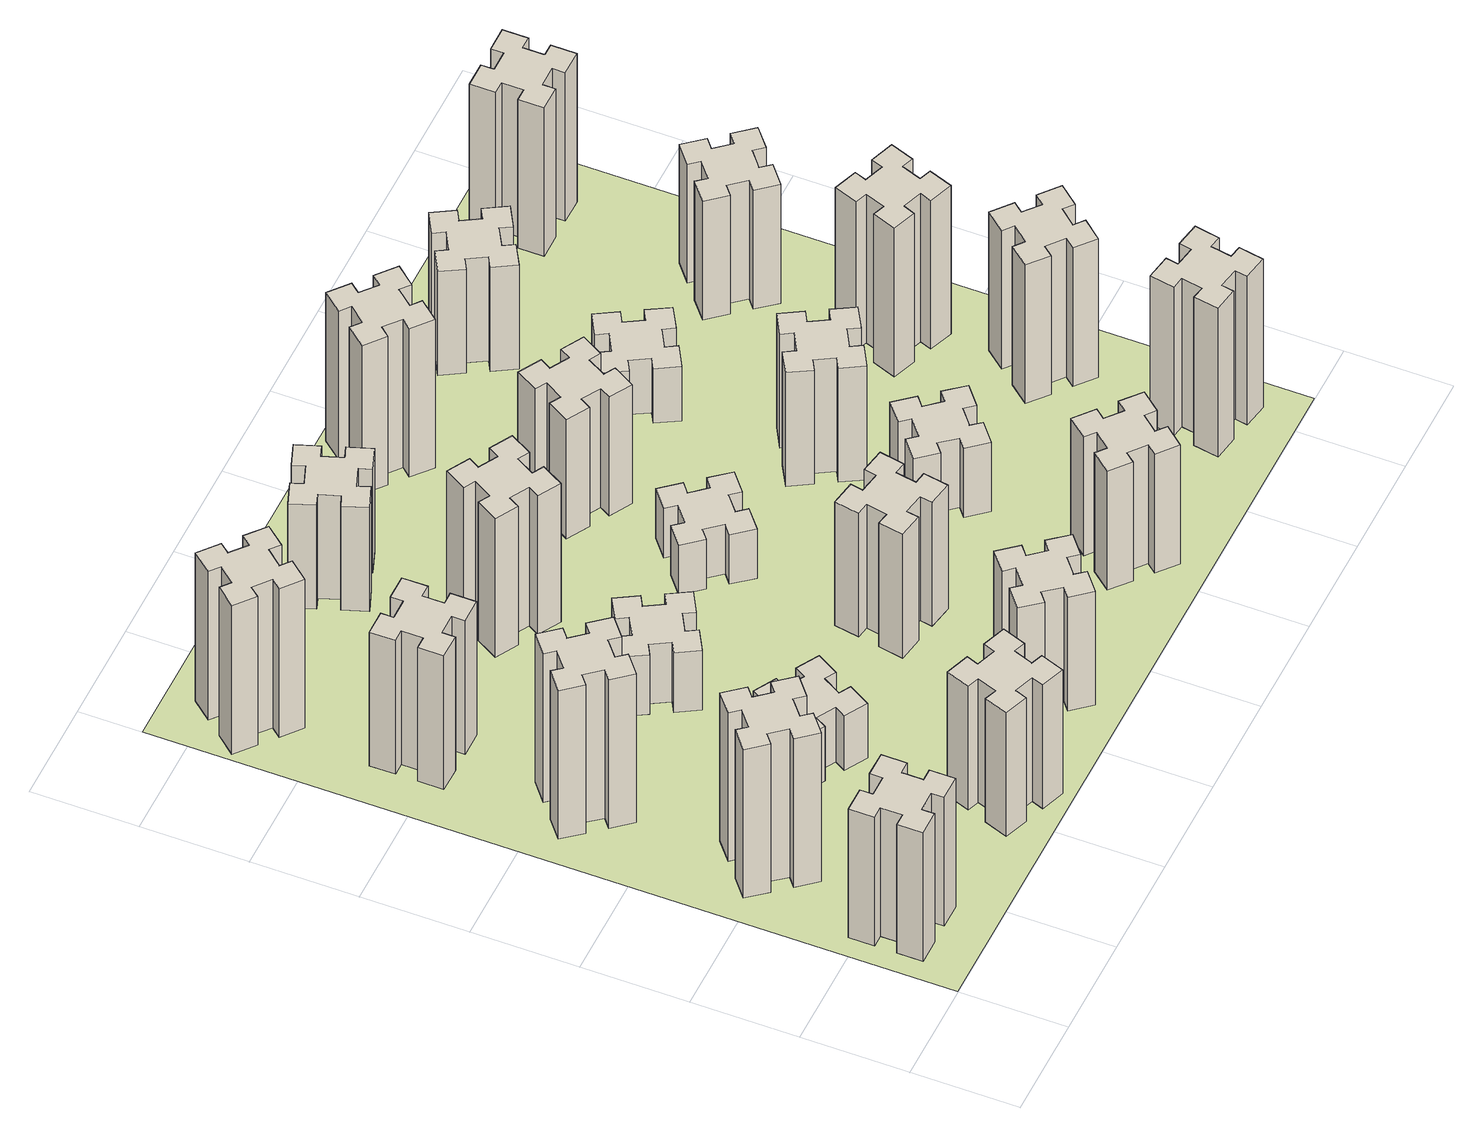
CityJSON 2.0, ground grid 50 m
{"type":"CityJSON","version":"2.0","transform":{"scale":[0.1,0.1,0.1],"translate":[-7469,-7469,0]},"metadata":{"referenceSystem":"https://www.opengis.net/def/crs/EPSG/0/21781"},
"CityObjects":{
"building1":{"type":"Building","attributes":{"class":"1000","function":"1000","usage":"1000","yearOfConstruction":2016,"roofType":"1000","measuredHeight":78,"storeysAboveGround":30,"storeysBelowGround":0},"geometry":[{"type":"Solid","lod":"1","boundaries":[[[[0,1,2,3,4,5,6,7,8,9,10,11,12,13,14,15,16,17,18,19]],[[17,16,20,21]],[[16,15,22,20]],[[15,14,23,22]],[[14,13,24,23]],[[13,12,25,24]],[[12,11,26,25]],[[11,10,27,26]],[[10,9,28,27]],[[9,8,29,28]],[[8,7,30,29]],[[7,6,31,30]],[[6,5,32,31]],[[5,4,33,32]],[[4,3,34,33]],[[3,2,35,34]],[[2,1,36,35]],[[1,0,37,36]],[[0,19,38,37]],[[19,18,39,38]],[[18,17,21,39]],[[24,25,26,27,28,29,30,31,32,33,34,35,36,37,38,39,21,20,22,23]]]]}]},
"building2":{"type":"Building","attributes":{"class":"1000","function":"1000","usage":"1000","yearOfConstruction":2016,"roofType":"1000","measuredHeight":90,"storeysAboveGround":30,"storeysBelowGround":0},"geometry":[{"type":"Solid","lod":"1","boundaries":[[[[40,41,42,43,44,45,46,47,48,49,50,51,52,53,54,55,56,57,58,59]],[[57,56,60,61]],[[56,55,62,60]],[[55,54,63,62]],[[54,53,64,63]],[[53,52,65,64]],[[52,51,66,65]],[[51,50,67,66]],[[50,49,68,67]],[[49,48,69,68]],[[48,47,70,69]],[[47,46,71,70]],[[46,45,72,71]],[[45,44,73,72]],[[44,43,74,73]],[[43,42,75,74]],[[42,41,76,75]],[[41,40,77,76]],[[40,59,78,77]],[[59,58,79,78]],[[58,57,61,79]],[[64,65,66,67,68,69,70,71,72,73,74,75,76,77,78,79,61,60,62,63]]]]}]},
"building3":{"type":"Building","attributes":{"class":"1000","function":"1000","usage":"1000","yearOfConstruction":2016,"roofType":"1000","measuredHeight":90,"storeysAboveGround":30,"storeysBelowGround":0},"geometry":[{"type":"Solid","lod":"1","boundaries":[[[[80,81,82,83,84,85,86,87,88,89,90,91,92,93,94,95,96,97,98,99]],[[97,96,100,101]],[[96,95,102,100]],[[95,94,103,102]],[[94,93,104,103]],[[93,92,105,104]],[[92,91,106,105]],[[91,90,107,106]],[[90,89,108,107]],[[89,88,109,108]],[[88,87,110,109]],[[87,86,111,110]],[[86,85,112,111]],[[85,84,113,112]],[[84,83,114,113]],[[83,82,115,114]],[[82,81,116,115]],[[81,80,117,116]],[[80,99,118,117]],[[99,98,119,118]],[[98,97,101,119]],[[104,105,106,107,108,109,110,111,112,113,114,115,116,117,118,119,101,100,102,103]]]]}]},
"building4":{"type":"Building","attributes":{"class":"1000","function":"1000","usage":"1000","yearOfConstruction":2016,"roofType":"1000","measuredHeight":81,"storeysAboveGround":30,"storeysBelowGround":0},"geometry":[{"type":"Solid","lod":"1","boundaries":[[[[120,121,122,123,124,125,126,127,128,129,130,131,132,133,134,135,136,137,138,139]],[[137,136,140,141]],[[136,135,142,140]],[[135,134,143,142]],[[134,133,144,143]],[[133,132,145,144]],[[132,131,146,145]],[[131,130,147,146]],[[130,129,148,147]],[[129,128,149,148]],[[128,127,150,149]],[[127,126,151,150]],[[126,125,152,151]],[[125,124,153,152]],[[124,123,154,153]],[[123,122,155,154]],[[122,121,156,155]],[[121,120,157,156]],[[120,139,158,157]],[[139,138,159,158]],[[138,137,141,159]],[[144,145,146,147,148,149,150,151,152,153,154,155,156,157,158,159,141,140,142,143]]]]}]},
"building5":{"type":"Building","attributes":{"class":"1000","function":"1000","usage":"1000","yearOfConstruction":2016,"roofType":"1000","measuredHeight":75,"storeysAboveGround":30,"storeysBelowGround":0},"geometry":[{"type":"Solid","lod":"1","boundaries":[[[[160,161,162,163,164,165,166,167,168,169,170,171,172,173,174,175,176,177,178,179]],[[177,176,180,181]],[[176,175,182,180]],[[175,174,183,182]],[[174,173,184,183]],[[173,172,185,184]],[[172,171,186,185]],[[171,170,187,186]],[[170,169,188,187]],[[169,168,189,188]],[[168,167,190,189]],[[167,166,191,190]],[[166,165,192,191]],[[165,164,193,192]],[[164,163,194,193]],[[163,162,195,194]],[[162,161,196,195]],[[161,160,197,196]],[[160,179,198,197]],[[179,178,199,198]],[[178,177,181,199]],[[184,185,186,187,188,189,190,191,192,193,194,195,196,197,198,199,181,180,182,183]]]]}]},
"building6":{"type":"Building","attributes":{"class":"1000","function":"1000","usage":"1000","yearOfConstruction":2016,"roofType":"1000","measuredHeight":90,"storeysAboveGround":30,"storeysBelowGround":0},"geometry":[{"type":"Solid","lod":"1","boundaries":[[[[200,201,202,203,204,205,206,207,208,209,210,211,212,213,214,215,216,217,218,219]],[[217,216,220,221]],[[216,215,222,220]],[[215,214,223,222]],[[214,213,224,223]],[[213,212,225,224]],[[212,211,226,225]],[[211,210,227,226]],[[210,209,228,227]],[[209,208,229,228]],[[208,207,230,229]],[[207,206,231,230]],[[206,205,232,231]],[[205,204,233,232]],[[204,203,234,233]],[[203,202,235,234]],[[202,201,236,235]],[[201,200,237,236]],[[200,219,238,237]],[[219,218,239,238]],[[218,217,221,239]],[[224,225,226,227,228,229,230,231,232,233,234,235,236,237,238,239,221,220,222,223]]]]}]},
"building7":{"type":"Building","attributes":{"class":"1000","function":"1000","usage":"1000","yearOfConstruction":2016,"roofType":"1000","measuredHeight":33,"storeysAboveGround":30,"storeysBelowGround":0},"geometry":[{"type":"Solid","lod":"1","boundaries":[[[[240,241,242,243,244,245,246,247,248,249,250,251,252,253,254,255,256,257,258,259]],[[257,256,260,261]],[[256,255,262,260]],[[255,254,263,262]],[[254,253,264,263]],[[253,252,265,264]],[[252,251,266,265]],[[251,250,267,266]],[[250,249,268,267]],[[249,248,269,268]],[[248,247,270,269]],[[247,246,271,270]],[[246,245,272,271]],[[245,244,273,272]],[[244,243,274,273]],[[243,242,275,274]],[[242,241,276,275]],[[241,240,277,276]],[[240,259,278,277]],[[259,258,279,278]],[[258,257,261,279]],[[264,265,266,267,268,269,270,271,272,273,274,275,276,277,278,279,261,260,262,263]]]]}]},
"building8":{"type":"Building","attributes":{"class":"1000","function":"1000","usage":"1000","yearOfConstruction":2016,"roofType":"1000","measuredHeight":36,"storeysAboveGround":30,"storeysBelowGround":0},"geometry":[{"type":"Solid","lod":"1","boundaries":[[[[280,281,282,283,284,285,286,287,288,289,290,291,292,293,294,295,296,297,298,299]],[[297,296,300,301]],[[296,295,302,300]],[[295,294,303,302]],[[294,293,304,303]],[[293,292,305,304]],[[292,291,306,305]],[[291,290,307,306]],[[290,289,308,307]],[[289,288,309,308]],[[288,287,310,309]],[[287,286,311,310]],[[286,285,312,311]],[[285,284,313,312]],[[284,283,314,313]],[[283,282,315,314]],[[282,281,316,315]],[[281,280,317,316]],[[280,299,318,317]],[[299,298,319,318]],[[298,297,301,319]],[[304,305,306,307,308,309,310,311,312,313,314,315,316,317,318,319,301,300,302,303]]]]}]},
"building9":{"type":"Building","attributes":{"class":"1000","function":"1000","usage":"1000","yearOfConstruction":2016,"roofType":"1000","measuredHeight":69,"storeysAboveGround":30,"storeysBelowGround":0},"geometry":[{"type":"Solid","lod":"1","boundaries":[[[[320,321,322,323,324,325,326,327,328,329,330,331,332,333,334,335,336,337,338,339]],[[337,336,340,341]],[[336,335,342,340]],[[335,334,343,342]],[[334,333,344,343]],[[333,332,345,344]],[[332,331,346,345]],[[331,330,347,346]],[[330,329,348,347]],[[329,328,349,348]],[[328,327,350,349]],[[327,326,351,350]],[[326,325,352,351]],[[325,324,353,352]],[[324,323,354,353]],[[323,322,355,354]],[[322,321,356,355]],[[321,320,357,356]],[[320,339,358,357]],[[339,338,359,358]],[[338,337,341,359]],[[344,345,346,347,348,349,350,351,352,353,354,355,356,357,358,359,341,340,342,343]]]]}]},
"building10":{"type":"Building","attributes":{"class":"1000","function":"1000","usage":"1000","yearOfConstruction":2016,"roofType":"1000","measuredHeight":84,"storeysAboveGround":30,"storeysBelowGround":0},"geometry":[{"type":"Solid","lod":"1","boundaries":[[[[360,361,362,363,364,365,366,367,368,369,370,371,372,373,374,375,376,377,378,379]],[[377,376,380,381]],[[376,375,382,380]],[[375,374,383,382]],[[374,373,384,383]],[[373,372,385,384]],[[372,371,386,385]],[[371,370,387,386]],[[370,369,388,387]],[[369,368,389,388]],[[368,367,390,389]],[[367,366,391,390]],[[366,365,392,391]],[[365,364,393,392]],[[364,363,394,393]],[[363,362,395,394]],[[362,361,396,395]],[[361,360,397,396]],[[360,379,398,397]],[[379,378,399,398]],[[378,377,381,399]],[[384,385,386,387,388,389,390,391,392,393,394,395,396,397,398,399,381,380,382,383]]]]}]},
"building11":{"type":"Building","attributes":{"class":"1000","function":"1000","usage":"1000","yearOfConstruction":2016,"roofType":"1000","measuredHeight":63,"storeysAboveGround":30,"storeysBelowGround":0},"geometry":[{"type":"Solid","lod":"1","boundaries":[[[[400,401,402,403,404,405,406,407,408,409,410,411,412,413,414,415,416,417,418,419]],[[417,416,420,421]],[[416,415,422,420]],[[415,414,423,422]],[[414,413,424,423]],[[413,412,425,424]],[[412,411,426,425]],[[411,410,427,426]],[[410,409,428,427]],[[409,408,429,428]],[[408,407,430,429]],[[407,406,431,430]],[[406,405,432,431]],[[405,404,433,432]],[[404,403,434,433]],[[403,402,435,434]],[[402,401,436,435]],[[401,400,437,436]],[[400,419,438,437]],[[419,418,439,438]],[[418,417,421,439]],[[424,425,426,427,428,429,430,431,432,433,434,435,436,437,438,439,421,420,422,423]]]]}]},
"building12":{"type":"Building","attributes":{"class":"1000","function":"1000","usage":"1000","yearOfConstruction":2016,"roofType":"1000","measuredHeight":75,"storeysAboveGround":30,"storeysBelowGround":0},"geometry":[{"type":"Solid","lod":"1","boundaries":[[[[440,441,442,443,444,445,446,447,448,449,450,451,452,453,454,455,456,457,458,459]],[[457,456,460,461]],[[456,455,462,460]],[[455,454,463,462]],[[454,453,464,463]],[[453,452,465,464]],[[452,451,466,465]],[[451,450,467,466]],[[450,449,468,467]],[[449,448,469,468]],[[448,447,470,469]],[[447,446,471,470]],[[446,445,472,471]],[[445,444,473,472]],[[444,443,474,473]],[[443,442,475,474]],[[442,441,476,475]],[[441,440,477,476]],[[440,459,478,477]],[[459,458,479,478]],[[458,457,461,479]],[[464,465,466,467,468,469,470,471,472,473,474,475,476,477,478,479,461,460,462,463]]]]}]},
"building13":{"type":"Building","attributes":{"class":"1000","function":"1000","usage":"1000","yearOfConstruction":2016,"roofType":"1000","measuredHeight":30,"storeysAboveGround":30,"storeysBelowGround":0},"geometry":[{"type":"Solid","lod":"1","boundaries":[[[[480,481,482,483,484,485,486,487,488,489,490,491,492,493,494,495,496,497,498,499]],[[497,496,500,501]],[[496,495,502,500]],[[495,494,503,502]],[[494,493,504,503]],[[493,492,505,504]],[[492,491,506,505]],[[491,490,507,506]],[[490,489,508,507]],[[489,488,509,508]],[[488,487,510,509]],[[487,486,511,510]],[[486,485,512,511]],[[485,484,513,512]],[[484,483,514,513]],[[483,482,515,514]],[[482,481,516,515]],[[481,480,517,516]],[[480,499,518,517]],[[499,498,519,518]],[[498,497,501,519]],[[504,505,506,507,508,509,510,511,512,513,514,515,516,517,518,519,501,500,502,503]]]]}]},
"building14":{"type":"Building","attributes":{"class":"1000","function":"1000","usage":"1000","yearOfConstruction":2016,"roofType":"1000","measuredHeight":72,"storeysAboveGround":30,"storeysBelowGround":0},"geometry":[{"type":"Solid","lod":"1","boundaries":[[[[520,521,522,523,524,525,526,527,528,529,530,531,532,533,534,535,536,537,538,539]],[[537,536,540,541]],[[536,535,542,540]],[[535,534,543,542]],[[534,533,544,543]],[[533,532,545,544]],[[532,531,546,545]],[[531,530,547,546]],[[530,529,548,547]],[[529,528,549,548]],[[528,527,550,549]],[[527,526,551,550]],[[526,525,552,551]],[[525,524,553,552]],[[524,523,554,553]],[[523,522,555,554]],[[522,521,556,555]],[[521,520,557,556]],[[520,539,558,557]],[[539,538,559,558]],[[538,537,541,559]],[[544,545,546,547,548,549,550,551,552,553,554,555,556,557,558,559,541,540,542,543]]]]}]},
"building15":{"type":"Building","attributes":{"class":"1000","function":"1000","usage":"1000","yearOfConstruction":2016,"roofType":"1000","measuredHeight":72,"storeysAboveGround":30,"storeysBelowGround":0},"geometry":[{"type":"Solid","lod":"1","boundaries":[[[[560,561,562,563,564,565,566,567,568,569,570,571,572,573,574,575,576,577,578,579]],[[577,576,580,581]],[[576,575,582,580]],[[575,574,583,582]],[[574,573,584,583]],[[573,572,585,584]],[[572,571,586,585]],[[571,570,587,586]],[[570,569,588,587]],[[569,568,589,588]],[[568,567,590,589]],[[567,566,591,590]],[[566,565,592,591]],[[565,564,593,592]],[[564,563,594,593]],[[563,562,595,594]],[[562,561,596,595]],[[561,560,597,596]],[[560,579,598,597]],[[579,578,599,598]],[[578,577,581,599]],[[584,585,586,587,588,589,590,591,592,593,594,595,596,597,598,599,581,580,582,583]]]]}]},
"building16":{"type":"Building","attributes":{"class":"1000","function":"1000","usage":"1000","yearOfConstruction":2016,"roofType":"1000","measuredHeight":90,"storeysAboveGround":30,"storeysBelowGround":0},"geometry":[{"type":"Solid","lod":"1","boundaries":[[[[600,601,602,603,604,605,606,607,608,609,610,611,612,613,614,615,616,617,618,619]],[[617,616,620,621]],[[616,615,622,620]],[[615,614,623,622]],[[614,613,624,623]],[[613,612,625,624]],[[612,611,626,625]],[[611,610,627,626]],[[610,609,628,627]],[[609,608,629,628]],[[608,607,630,629]],[[607,606,631,630]],[[606,605,632,631]],[[605,604,633,632]],[[604,603,634,633]],[[603,602,635,634]],[[602,601,636,635]],[[601,600,637,636]],[[600,619,638,637]],[[619,618,639,638]],[[618,617,621,639]],[[624,625,626,627,628,629,630,631,632,633,634,635,636,637,638,639,621,620,622,623]]]]}]},
"building17":{"type":"Building","attributes":{"class":"1000","function":"1000","usage":"1000","yearOfConstruction":2016,"roofType":"1000","measuredHeight":42,"storeysAboveGround":30,"storeysBelowGround":0},"geometry":[{"type":"Solid","lod":"1","boundaries":[[[[640,641,642,643,644,645,646,647,648,649,650,651,652,653,654,655,656,657,658,659]],[[657,656,660,661]],[[656,655,662,660]],[[655,654,663,662]],[[654,653,664,663]],[[653,652,665,664]],[[652,651,666,665]],[[651,650,667,666]],[[650,649,668,667]],[[649,648,669,668]],[[648,647,670,669]],[[647,646,671,670]],[[646,645,672,671]],[[645,644,673,672]],[[644,643,674,673]],[[643,642,675,674]],[[642,641,676,675]],[[641,640,677,676]],[[640,659,678,677]],[[659,658,679,678]],[[658,657,661,679]],[[664,665,666,667,668,669,670,671,672,673,674,675,676,677,678,679,661,660,662,663]]]]}]},
"building18":{"type":"Building","attributes":{"class":"1000","function":"1000","usage":"1000","yearOfConstruction":2016,"roofType":"1000","measuredHeight":69,"storeysAboveGround":30,"storeysBelowGround":0},"geometry":[{"type":"Solid","lod":"1","boundaries":[[[[680,681,682,683,684,685,686,687,688,689,690,691,692,693,694,695,696,697,698,699]],[[697,696,700,701]],[[696,695,702,700]],[[695,694,703,702]],[[694,693,704,703]],[[693,692,705,704]],[[692,691,706,705]],[[691,690,707,706]],[[690,689,708,707]],[[689,688,709,708]],[[688,687,710,709]],[[687,686,711,710]],[[686,685,712,711]],[[685,684,713,712]],[[684,683,714,713]],[[683,682,715,714]],[[682,681,716,715]],[[681,680,717,716]],[[680,699,718,717]],[[699,698,719,718]],[[698,697,701,719]],[[704,705,706,707,708,709,710,711,712,713,714,715,716,717,718,719,701,700,702,703]]]]}]},
"building19":{"type":"Building","attributes":{"class":"1000","function":"1000","usage":"1000","yearOfConstruction":2016,"roofType":"1000","measuredHeight":33,"storeysAboveGround":30,"storeysBelowGround":0},"geometry":[{"type":"Solid","lod":"1","boundaries":[[[[720,721,722,723,724,725,726,727,728,729,730,731,732,733,734,735,736,737,738,739]],[[737,736,740,741]],[[736,735,742,740]],[[735,734,743,742]],[[734,733,744,743]],[[733,732,745,744]],[[732,731,746,745]],[[731,730,747,746]],[[730,729,748,747]],[[729,728,749,748]],[[728,727,750,749]],[[727,726,751,750]],[[726,725,752,751]],[[725,724,753,752]],[[724,723,754,753]],[[723,722,755,754]],[[722,721,756,755]],[[721,720,757,756]],[[720,739,758,757]],[[739,738,759,758]],[[738,737,741,759]],[[744,745,746,747,748,749,750,751,752,753,754,755,756,757,758,759,741,740,742,743]]]]}]},
"building20":{"type":"Building","attributes":{"class":"1000","function":"1000","usage":"1000","yearOfConstruction":2016,"roofType":"1000","measuredHeight":90,"storeysAboveGround":30,"storeysBelowGround":0},"geometry":[{"type":"Solid","lod":"1","boundaries":[[[[760,761,762,763,764,765,766,767,768,769,770,771,772,773,774,775,776,777,778,779]],[[777,776,780,781]],[[776,775,782,780]],[[775,774,783,782]],[[774,773,784,783]],[[773,772,785,784]],[[772,771,786,785]],[[771,770,787,786]],[[770,769,788,787]],[[769,768,789,788]],[[768,767,790,789]],[[767,766,791,790]],[[766,765,792,791]],[[765,764,793,792]],[[764,763,794,793]],[[763,762,795,794]],[[762,761,796,795]],[[761,760,797,796]],[[760,779,798,797]],[[779,778,799,798]],[[778,777,781,799]],[[784,785,786,787,788,789,790,791,792,793,794,795,796,797,798,799,781,780,782,783]]]]}]},
"building21":{"type":"Building","attributes":{"class":"1000","function":"1000","usage":"1000","yearOfConstruction":2016,"roofType":"1000","measuredHeight":63,"storeysAboveGround":30,"storeysBelowGround":0},"geometry":[{"type":"Solid","lod":"1","boundaries":[[[[800,801,802,803,804,805,806,807,808,809,810,811,812,813,814,815,816,817,818,819]],[[817,816,820,821]],[[816,815,822,820]],[[815,814,823,822]],[[814,813,824,823]],[[813,812,825,824]],[[812,811,826,825]],[[811,810,827,826]],[[810,809,828,827]],[[809,808,829,828]],[[808,807,830,829]],[[807,806,831,830]],[[806,805,832,831]],[[805,804,833,832]],[[804,803,834,833]],[[803,802,835,834]],[[802,801,836,835]],[[801,800,837,836]],[[800,819,838,837]],[[819,818,839,838]],[[818,817,821,839]],[[824,825,826,827,828,829,830,831,832,833,834,835,836,837,838,839,821,820,822,823]]]]}]},
"building22":{"type":"Building","attributes":{"class":"1000","function":"1000","usage":"1000","yearOfConstruction":2016,"roofType":"1000","measuredHeight":84,"storeysAboveGround":30,"storeysBelowGround":0},"geometry":[{"type":"Solid","lod":"1","boundaries":[[[[840,841,842,843,844,845,846,847,848,849,850,851,852,853,854,855,856,857,858,859]],[[857,856,860,861]],[[856,855,862,860]],[[855,854,863,862]],[[854,853,864,863]],[[853,852,865,864]],[[852,851,866,865]],[[851,850,867,866]],[[850,849,868,867]],[[849,848,869,868]],[[848,847,870,869]],[[847,846,871,870]],[[846,845,872,871]],[[845,844,873,872]],[[844,843,874,873]],[[843,842,875,874]],[[842,841,876,875]],[[841,840,877,876]],[[840,859,878,877]],[[859,858,879,878]],[[858,857,861,879]],[[864,865,866,867,868,869,870,871,872,873,874,875,876,877,878,879,861,860,862,863]]]]}]},
"building23":{"type":"Building","attributes":{"class":"1000","function":"1000","usage":"1000","yearOfConstruction":2016,"roofType":"1000","measuredHeight":90,"storeysAboveGround":30,"storeysBelowGround":0},"geometry":[{"type":"Solid","lod":"1","boundaries":[[[[880,881,882,883,884,885,886,887,888,889,890,891,892,893,894,895,896,897,898,899]],[[897,896,900,901]],[[896,895,902,900]],[[895,894,903,902]],[[894,893,904,903]],[[893,892,905,904]],[[892,891,906,905]],[[891,890,907,906]],[[890,889,908,907]],[[889,888,909,908]],[[888,887,910,909]],[[887,886,911,910]],[[886,885,912,911]],[[885,884,913,912]],[[884,883,914,913]],[[883,882,915,914]],[[882,881,916,915]],[[881,880,917,916]],[[880,899,918,917]],[[899,898,919,918]],[[898,897,901,919]],[[904,905,906,907,908,909,910,911,912,913,914,915,916,917,918,919,901,900,902,903]]]]}]},
"building24":{"type":"Building","attributes":{"class":"1000","function":"1000","usage":"1000","yearOfConstruction":2016,"roofType":"1000","measuredHeight":72,"storeysAboveGround":30,"storeysBelowGround":0},"geometry":[{"type":"Solid","lod":"1","boundaries":[[[[920,921,922,923,924,925,926,927,928,929,930,931,932,933,934,935,936,937,938,939]],[[937,936,940,941]],[[936,935,942,940]],[[935,934,943,942]],[[934,933,944,943]],[[933,932,945,944]],[[932,931,946,945]],[[931,930,947,946]],[[930,929,948,947]],[[929,928,949,948]],[[928,927,950,949]],[[927,926,951,950]],[[926,925,952,951]],[[925,924,953,952]],[[924,923,954,953]],[[923,922,955,954]],[[922,921,956,955]],[[921,920,957,956]],[[920,939,958,957]],[[939,938,959,958]],[[938,937,941,959]],[[944,945,946,947,948,949,950,951,952,953,954,955,956,957,958,959,941,940,942,943]]]]}]},
"building25":{"type":"Building","attributes":{"class":"1000","function":"1000","usage":"1000","yearOfConstruction":2016,"roofType":"1000","measuredHeight":90,"storeysAboveGround":30,"storeysBelowGround":0},"geometry":[{"type":"Solid","lod":"1","boundaries":[[[[960,961,962,963,964,965,966,967,968,969,970,971,972,973,974,975,976,977,978,979]],[[977,976,980,981]],[[976,975,982,980]],[[975,974,983,982]],[[974,973,984,983]],[[973,972,985,984]],[[972,971,986,985]],[[971,970,987,986]],[[970,969,988,987]],[[969,968,989,988]],[[968,967,990,989]],[[967,966,991,990]],[[966,965,992,991]],[[965,964,993,992]],[[964,963,994,993]],[[963,962,995,994]],[[962,961,996,995]],[[961,960,997,996]],[[960,979,998,997]],[[979,978,999,998]],[[978,977,981,999]],[[984,985,986,987,988,989,990,991,992,993,994,995,996,997,998,999,981,980,982,983]]]]}]},
"landuse1":{"type":"LandUse","attributes":{"name":"plot1","function":"1010"},"geometry":[{"type":"MultiSurface","lod":"1","boundaries":[[[1000,1001,1002,1003]]]}]}
},
"vertices":[
[165,425,0],[165,325,0],[105,325,0],[105,205,0],[225,205,0],[225,265,0],[325,265,0],[325,205,0],[445,205,0],[445,325,0],[385,325,0],[385,425,0],[445,425,0],[445,545,0],[325,545,0],[325,485,0],[225,485,0],[225,545,0],[105,545,0],[105,425,0],[225,485,780],[225,545,780],[325,485,780],[325,545,780],[445,545,780],[445,425,780],[385,425,780],[385,325,780],[445,325,780],[445,205,780],[325,205,780],[325,265,780],[225,265,780],[225,205,780],[105,205,780],[105,325,780],[165,325,780],[165,425,780],[105,425,780],[105,545,780],
[492,1048,0],[427,1124,0],[473,1163,0],[396,1255,0],[304,1178,0],[343,1132,0],[266,1067,0],[228,1113,0],[136,1036,0],[213,944,0],[259,983,0],[323,906,0],[277,868,0],[354,776,0],[446,853,0],[408,899,0],[484,963,0],[523,917,0],[615,994,0],[538,1086,0],[484,963,900],[523,917,900],[408,899,900],[446,853,900],[354,776,900],[277,868,900],[323,906,900],[259,983,900],[213,944,900],[136,1036,900],[228,1113,900],[266,1067,900],[343,1132,900],[304,1178,900],[396,1255,900],[473,1163,900],[427,1124,900],[492,1048,900],[538,1086,900],[615,994,900],
[492,1888,0],[427,1964,0],[473,2003,0],[396,2095,0],[304,2018,0],[343,1972,0],[266,1907,0],[228,1953,0],[136,1876,0],[213,1784,0],[259,1823,0],[323,1746,0],[277,1708,0],[354,1616,0],[446,1693,0],[408,1739,0],[484,1803,0],[523,1757,0],[615,1834,0],[538,1926,0],[484,1803,900],[523,1757,900],[408,1739,900],[446,1693,900],[354,1616,900],[277,1708,900],[323,1746,900],[259,1823,900],[213,1784,900],[136,1876,900],[228,1953,900],[266,1907,900],[343,1972,900],[304,2018,900],[396,2095,900],[473,2003,900],[427,1964,900],[492,1888,900],[538,1926,900],[615,1834,900],
[485,2545,0],[485,2645,0],[545,2645,0],[545,2765,0],[425,2765,0],[425,2705,0],[325,2705,0],[325,2765,0],[205,2765,0],[205,2645,0],[265,2645,0],[265,2545,0],[205,2545,0],[205,2425,0],[325,2425,0],[325,2485,0],[425,2485,0],[425,2425,0],[545,2425,0],[545,2545,0],[425,2485,810],[425,2425,810],[325,2485,810],[325,2425,810],[205,2425,810],[205,2545,810],[265,2545,810],[265,2645,810],[205,2645,810],[205,2765,810],[325,2765,810],[325,2705,810],[425,2705,810],[425,2765,810],[545,2765,810],[545,2645,810],[485,2645,810],[485,2545,810],[545,2545,810],[545,2425,810],
[1029,360,0],[995,266,0],[939,287,0],[897,174,0],[1010,133,0],[1031,189,0],[1125,155,0],[1104,99,0],[1217,57,0],[1258,170,0],[1202,191,0],[1236,285,0],[1292,264,0],[1333,377,0],[1220,418,0],[1200,362,0],[1106,396,0],[1127,452,0],[1014,493,0],[973,380,0],[1106,396,750],[1127,452,750],[1200,362,750],[1220,418,750],[1333,377,750],[1292,264,750],[1236,285,750],[1202,191,750],[1258,170,750],[1217,57,750],[1104,99,750],[1125,155,750],[1031,189,750],[1010,133,750],[897,174,750],[939,287,750],[995,266,750],[1029,360,750],[973,380,750],[1014,493,750],
[384,3387,0],[308,3452,0],[346,3498,0],[254,3575,0],[177,3483,0],[223,3444,0],[159,3368,0],[113,3406,0],[36,3314,0],[128,3237,0],[166,3283,0],[243,3219,0],[204,3173,0],[296,3096,0],[373,3188,0],[327,3226,0],[392,3303,0],[438,3264,0],[515,3356,0],[423,3433,0],[392,3303,900],[438,3264,900],[327,3226,900],[373,3188,900],[296,3096,900],[204,3173,900],[243,3219,900],[166,3283,900],[128,3237,900],[36,3314,900],[113,3406,900],[159,3368,900],[223,3444,900],[177,3483,900],[254,3575,900],[346,3498,900],[308,3452,900],[384,3387,900],[423,3433,900],[515,3356,900],
[1086,1017,0],[1136,1104,0],[1188,1074,0],[1248,1178,0],[1144,1238,0],[1114,1186,0],[1027,1236,0],[1057,1288,0],[953,1348,0],[893,1244,0],[945,1214,0],[895,1127,0],[843,1157,0],[783,1053,0],[887,993,0],[917,1045,0],[1004,995,0],[974,943,0],[1078,883,0],[1138,987,0],[1004,995,330],[974,943,330],[917,1045,330],[887,993,330],[783,1053,330],[843,1157,330],[895,1127,330],[945,1214,330],[893,1244,330],[953,1348,330],[1057,1288,330],[1027,1236,330],[1114,1186,330],[1144,1238,330],[1248,1178,330],[1188,1074,330],[1136,1104,330],[1086,1017,330],[1138,987,330],[1078,883,330],
[995,1844,0],[1045,1757,0],[993,1727,0],[1053,1623,0],[1157,1683,0],[1127,1735,0],[1214,1785,0],[1244,1733,0],[1348,1793,0],[1288,1897,0],[1236,1867,0],[1186,1954,0],[1238,1984,0],[1178,2088,0],[1074,2028,0],[1104,1976,0],[1017,1926,0],[987,1978,0],[883,1918,0],[943,1814,0],[1017,1926,360],[987,1978,360],[1104,1976,360],[1074,2028,360],[1178,2088,360],[1238,1984,360],[1186,1954,360],[1236,1867,360],[1288,1897,360],[1348,1793,360],[1244,1733,360],[1214,1785,360],[1127,1735,360],[1157,1683,360],[1053,1623,360],[993,1727,360],[1045,1757,360],[995,1844,360],[943,1814,360],[883,1918,360],
[1639,343,0],[1703,266,0],[1657,228,0],[1734,136,0],[1826,213,0],[1788,259,0],[1864,323,0],[1903,277,0],[1995,354,0],[1918,446,0],[1872,408,0],[1807,484,0],[1853,523,0],[1776,615,0],[1684,538,0],[1723,492,0],[1646,427,0],[1608,473,0],[1516,396,0],[1593,304,0],[1646,427,690],[1608,473,690],[1723,492,690],[1684,538,690],[1776,615,690],[1853,523,690],[1807,484,690],[1872,408,690],[1918,446,690],[1995,354,690],[1903,277,690],[1864,323,690],[1788,259,690],[1826,213,690],[1734,136,690],[1657,228,690],[1703,266,690],[1639,343,690],[1593,304,690],[1516,396,690],
[1117,2525,0],[1204,2475,0],[1174,2423,0],[1278,2363,0],[1338,2467,0],[1286,2497,0],[1336,2584,0],[1388,2554,0],[1448,2658,0],[1344,2718,0],[1314,2666,0],[1227,2716,0],[1257,2768,0],[1153,2828,0],[1093,2724,0],[1145,2694,0],[1095,2607,0],[1043,2637,0],[983,2533,0],[1087,2473,0],[1095,2607,840],[1043,2637,840],[1145,2694,840],[1093,2724,840],[1153,2828,840],[1257,2768,840],[1227,2716,840],[1314,2666,840],[1344,2718,840],[1448,2658,840],[1388,2554,840],[1336,2584,840],[1286,2497,840],[1338,2467,840],[1278,2363,840],[1174,2423,840],[1204,2475,840],[1117,2525,840],[1087,2473,840],[983,2533,840],
[1125,3456,0],[1031,3422,0],[1010,3478,0],[897,3437,0],[939,3324,0],[995,3345,0],[1029,3251,0],[973,3230,0],[1014,3117,0],[1127,3159,0],[1106,3215,0],[1200,3249,0],[1220,3193,0],[1333,3234,0],[1292,3347,0],[1236,3326,0],[1202,3420,0],[1258,3440,0],[1217,3553,0],[1104,3512,0],[1202,3420,630],[1258,3440,630],[1236,3326,630],[1292,3347,630],[1333,3234,630],[1220,3193,630],[1200,3249,630],[1106,3215,630],[1127,3159,630],[1014,3117,630],[973,3230,630],[1029,3251,630],[995,3345,630],[939,3324,630],[897,3437,630],[1010,3478,630],[1031,3422,630],[1125,3456,630],[1104,3512,630],[1217,3553,630],
[1955,1047,0],[1972,1145,0],[2031,1135,0],[2052,1253,0],[1934,1274,0],[1924,1215,0],[1825,1232,0],[1836,1291,0],[1717,1312,0],[1697,1194,0],[1756,1184,0],[1738,1085,0],[1679,1096,0],[1658,977,0],[1777,957,0],[1787,1016,0],[1885,998,0],[1875,939,0],[1993,918,0],[2014,1037,0],[1885,998,750],[1875,939,750],[1787,1016,750],[1777,957,750],[1658,977,750],[1679,1096,750],[1738,1085,750],[1756,1184,750],[1697,1194,750],[1717,1312,750],[1836,1291,750],[1825,1232,750],[1924,1215,750],[1934,1274,750],[2052,1253,750],[2031,1135,750],[1972,1145,750],[1955,1047,750],[2014,1037,750],[1993,918,750],
[1972,1988,0],[1907,2064,0],[1953,2103,0],[1876,2195,0],[1784,2118,0],[1823,2072,0],[1746,2007,0],[1708,2053,0],[1616,1976,0],[1693,1884,0],[1739,1923,0],[1803,1846,0],[1757,1808,0],[1834,1716,0],[1926,1793,0],[1888,1839,0],[1964,1903,0],[2003,1857,0],[2095,1934,0],[2018,2026,0],[1964,1903,300],[2003,1857,300],[1888,1839,300],[1926,1793,300],[1834,1716,300],[1757,1808,300],[1803,1846,300],[1739,1923,300],[1693,1884,300],[1616,1976,300],[1708,2053,300],[1746,2007,300],[1823,2072,300],[1784,2118,300],[1876,2195,300],[1953,2103,300],[1907,2064,300],[1972,1988,300],[2018,2026,300],[2095,1934,300],
[2486,323,0],[2563,259,0],[2524,213,0],[2616,136,0],[2693,228,0],[2647,266,0],[2712,343,0],[2758,304,0],[2835,396,0],[2743,473,0],[2704,427,0],[2628,492,0],[2666,538,0],[2574,615,0],[2497,523,0],[2543,484,0],[2479,408,0],[2433,446,0],[2356,354,0],[2448,277,0],[2479,408,720],[2433,446,720],[2543,484,720],[2497,523,720],[2574,615,720],[2666,538,720],[2628,492,720],[2704,427,720],[2743,473,720],[2835,396,720],[2758,304,720],[2712,343,720],[2647,266,720],[2693,228,720],[2616,136,720],[2524,213,720],[2563,259,720],[2486,323,720],[2448,277,720],[2356,354,720],
[2026,2497,0],[2076,2584,0],[2128,2554,0],[2188,2658,0],[2084,2718,0],[2054,2666,0],[1967,2716,0],[1997,2768,0],[1893,2828,0],[1833,2724,0],[1885,2694,0],[1835,2607,0],[1783,2637,0],[1723,2533,0],[1827,2473,0],[1857,2525,0],[1944,2475,0],[1914,2423,0],[2018,2363,0],[2078,2467,0],[1944,2475,720],[1914,2423,720],[1857,2525,720],[1827,2473,720],[1723,2533,720],[1783,2637,720],[1835,2607,720],[1885,2694,720],[1833,2724,720],[1893,2828,720],[1997,2768,720],[1967,2716,720],[2054,2666,720],[2084,2718,720],[2188,2658,720],[2128,2554,720],[2076,2584,720],[2026,2497,720],[2078,2467,720],[2018,2363,720],
[1746,3383,0],[1823,3319,0],[1784,3273,0],[1876,3196,0],[1953,3288,0],[1907,3326,0],[1972,3403,0],[2018,3364,0],[2095,3456,0],[2003,3533,0],[1964,3487,0],[1888,3552,0],[1926,3598,0],[1834,3675,0],[1757,3583,0],[1803,3544,0],[1739,3468,0],[1693,3506,0],[1616,3414,0],[1708,3337,0],[1739,3468,900],[1693,3506,900],[1803,3544,900],[1757,3583,900],[1834,3675,900],[1926,3598,900],[1888,3552,900],[1964,3487,900],[2003,3533,900],[2095,3456,900],[2018,3364,900],[1972,3403,900],[1907,3326,900],[1953,3288,900],[1876,3196,900],[1784,3273,900],[1823,3319,900],[1746,3383,900],[1708,3337,900],[1616,3414,900],
[2563,1332,0],[2486,1267,0],[2448,1313,0],[2356,1236,0],[2433,1144,0],[2479,1183,0],[2543,1106,0],[2497,1068,0],[2574,976,0],[2666,1053,0],[2628,1099,0],[2704,1163,0],[2743,1117,0],[2835,1194,0],[2758,1286,0],[2712,1248,0],[2647,1324,0],[2693,1363,0],[2616,1455,0],[2524,1378,0],[2647,1324,420],[2693,1363,420],[2712,1248,420],[2758,1286,420],[2835,1194,420],[2743,1117,420],[2704,1163,420],[2628,1099,420],[2666,1053,420],[2574,976,420],[2497,1068,420],[2543,1106,420],[2479,1183,420],[2433,1144,420],[2356,1236,420],[2448,1313,420],[2486,1267,420],[2563,1332,420],[2524,1378,420],[2616,1455,420],
[2475,1744,0],[2525,1657,0],[2473,1627,0],[2533,1523,0],[2637,1583,0],[2607,1635,0],[2694,1685,0],[2724,1633,0],[2828,1693,0],[2768,1797,0],[2716,1767,0],[2666,1854,0],[2718,1884,0],[2658,1988,0],[2554,1928,0],[2584,1876,0],[2497,1826,0],[2467,1878,0],[2363,1818,0],[2423,1714,0],[2497,1826,690],[2467,1878,690],[2584,1876,690],[2554,1928,690],[2658,1988,690],[2718,1884,690],[2666,1854,690],[2716,1767,690],[2768,1797,690],[2828,1693,690],[2724,1633,690],[2694,1685,690],[2607,1635,690],[2637,1583,690],[2533,1523,690],[2473,1627,690],[2525,1657,690],[2475,1744,690],[2423,1714,690],[2363,1818,690],
[2475,2584,0],[2525,2497,0],[2473,2467,0],[2533,2363,0],[2637,2423,0],[2607,2475,0],[2694,2525,0],[2724,2473,0],[2828,2533,0],[2768,2637,0],[2716,2607,0],[2666,2694,0],[2718,2724,0],[2658,2828,0],[2554,2768,0],[2584,2716,0],[2497,2666,0],[2467,2718,0],[2363,2658,0],[2423,2554,0],[2497,2666,330],[2467,2718,330],[2584,2716,330],[2554,2768,330],[2658,2828,330],[2718,2724,330],[2666,2694,330],[2716,2607,330],[2768,2637,330],[2828,2533,330],[2724,2473,330],[2694,2525,330],[2607,2475,330],[2637,2423,330],[2533,2363,330],[2473,2467,330],[2525,2497,330],[2475,2584,330],[2423,2554,330],[2363,2658,330],
[3504,475,0],[3405,492,0],[3416,551,0],[3297,572,0],[3277,454,0],[3336,444,0],[3318,345,0],[3259,356,0],[3238,237,0],[3357,217,0],[3367,276,0],[3465,258,0],[3455,199,0],[3573,178,0],[3594,297,0],[3535,307,0],[3552,405,0],[3611,395,0],[3632,513,0],[3514,534,0],[3552,405,900],[3611,395,900],[3535,307,900],[3594,297,900],[3573,178,900],[3455,199,900],[3465,258,900],[3367,276,900],[3357,217,900],[3238,237,900],[3259,356,900],[3318,345,900],[3336,444,900],[3277,454,900],[3297,572,900],[3416,551,900],[3405,492,900],[3504,475,900],[3514,534,900],[3632,513,900],
[2716,3347,0],[2666,3434,0],[2718,3464,0],[2658,3568,0],[2554,3508,0],[2584,3456,0],[2497,3406,0],[2467,3458,0],[2363,3398,0],[2423,3294,0],[2475,3324,0],[2525,3237,0],[2473,3207,0],[2533,3103,0],[2637,3163,0],[2607,3215,0],[2694,3265,0],[2724,3213,0],[2828,3273,0],[2768,3377,0],[2694,3265,630],[2724,3213,630],[2607,3215,630],[2637,3163,630],[2533,3103,630],[2473,3207,630],[2525,3237,630],[2475,3324,630],[2423,3294,630],[2363,3398,630],[2467,3458,630],[2497,3406,630],[2584,3456,630],[2554,3508,630],[2658,3568,630],[2718,3464,630],[2666,3434,630],[2716,3347,630],[2768,3377,630],[2828,3273,630],
[3487,1006,0],[3552,1083,0],[3598,1044,0],[3675,1136,0],[3583,1213,0],[3544,1167,0],[3468,1232,0],[3506,1278,0],[3414,1355,0],[3337,1263,0],[3383,1224,0],[3319,1148,0],[3273,1186,0],[3196,1094,0],[3288,1017,0],[3326,1063,0],[3403,999,0],[3364,953,0],[3456,876,0],[3533,968,0],[3403,999,840],[3364,953,840],[3326,1063,840],[3288,1017,840],[3196,1094,840],[3273,1186,840],[3319,1148,840],[3383,1224,840],[3337,1263,840],[3414,1355,840],[3506,1278,840],[3468,1232,840],[3544,1167,840],[3583,1213,840],[3675,1136,840],[3598,1044,840],[3552,1083,840],[3487,1006,840],[3533,968,840],[3456,876,840],
[3422,1671,0],[3456,1765,0],[3512,1744,0],[3553,1857,0],[3440,1898,0],[3420,1842,0],[3326,1876,0],[3347,1932,0],[3234,1973,0],[3193,1860,0],[3249,1840,0],[3215,1746,0],[3159,1767,0],[3117,1654,0],[3230,1613,0],[3251,1669,0],[3345,1635,0],[3324,1579,0],[3437,1537,0],[3478,1650,0],[3345,1635,900],[3324,1579,900],[3251,1669,900],[3230,1613,900],[3117,1654,900],[3159,1767,900],[3215,1746,900],[3249,1840,900],[3193,1860,900],[3234,1973,900],[3347,1932,900],[3326,1876,900],[3420,1842,900],[3440,1898,900],[3553,1857,900],[3512,1744,900],[3456,1765,900],[3422,1671,900],[3478,1650,900],[3437,1537,900],
[3219,2463,0],[3283,2386,0],[3237,2348,0],[3314,2256,0],[3406,2333,0],[3368,2379,0],[3444,2443,0],[3483,2397,0],[3575,2474,0],[3498,2566,0],[3452,2528,0],[3387,2604,0],[3433,2643,0],[3356,2735,0],[3264,2658,0],[3303,2612,0],[3226,2547,0],[3188,2593,0],[3096,2516,0],[3173,2424,0],[3226,2547,720],[3188,2593,720],[3303,2612,720],[3264,2658,720],[3356,2735,720],[3433,2643,720],[3387,2604,720],[3452,2528,720],[3498,2566,720],[3575,2474,720],[3483,2397,720],[3444,2443,720],[3368,2379,720],[3406,2333,720],[3314,2256,720],[3237,2348,720],[3283,2386,720],[3219,2463,720],[3173,2424,720],[3096,2516,720],
[3285,3325,0],[3385,3325,0],[3385,3265,0],[3505,3265,0],[3505,3385,0],[3445,3385,0],[3445,3485,0],[3505,3485,0],[3505,3605,0],[3385,3605,0],[3385,3545,0],[3285,3545,0],[3285,3605,0],[3165,3605,0],[3165,3485,0],[3225,3485,0],[3225,3385,0],[3165,3385,0],[3165,3265,0],[3285,3265,0],[3225,3385,900],[3165,3385,900],[3225,3485,900],[3165,3485,900],[3165,3605,900],[3285,3605,900],[3285,3545,900],[3385,3545,900],[3385,3605,900],[3505,3605,900],[3505,3485,900],[3445,3485,900],[3445,3385,900],[3505,3385,900],[3505,3265,900],[3385,3265,900],[3385,3325,900],[3285,3325,900],[3285,3265,900],[3165,3265,900],
[5,3705,0],[3705,3705,0],[3705,5,0],[5,5,0]
]}
